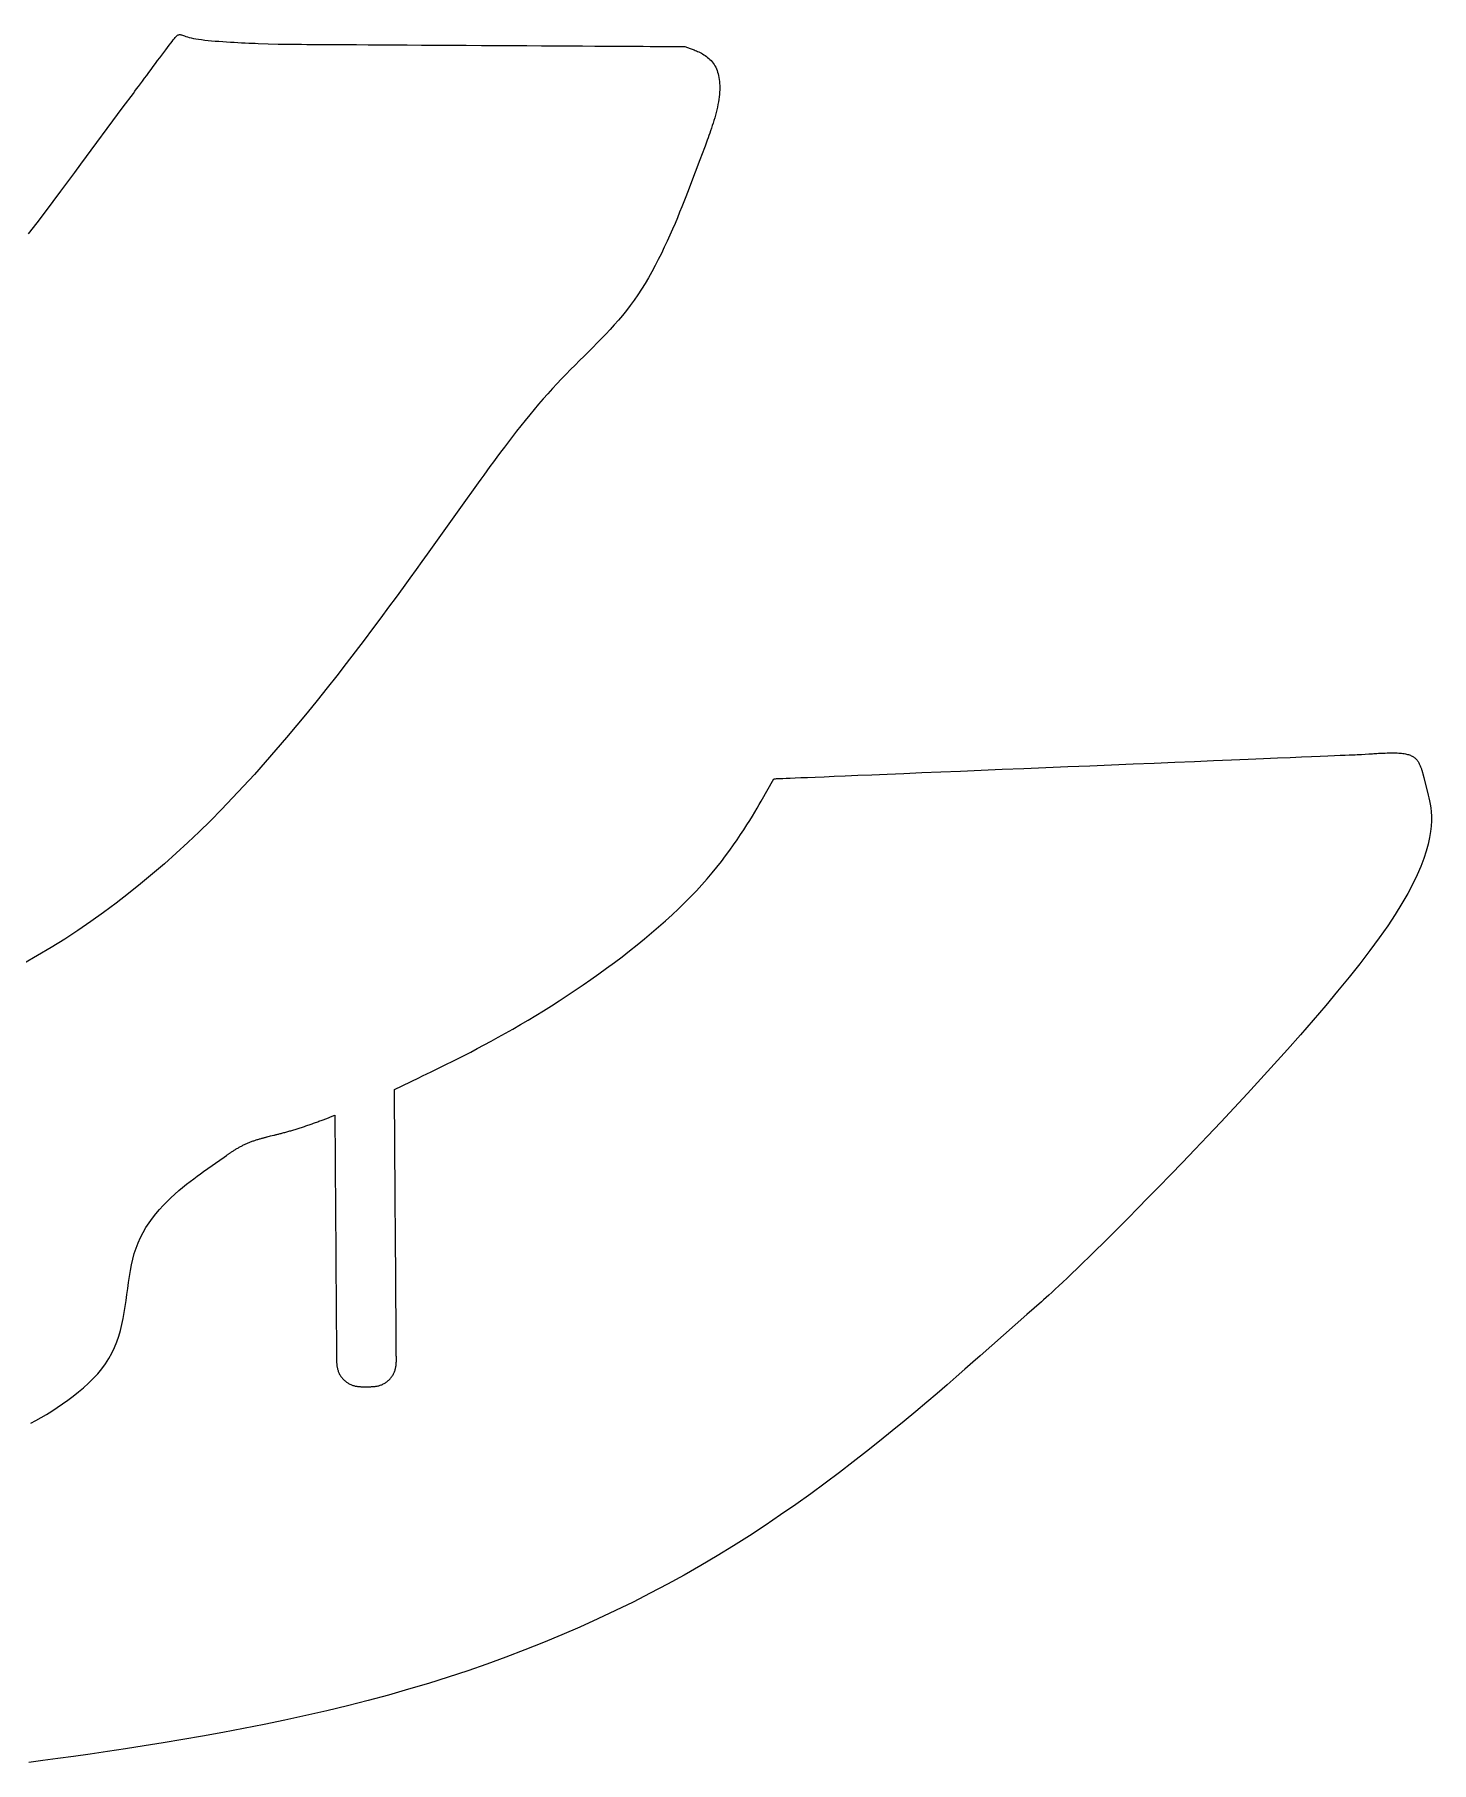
# Model space of a CAD drawing. Header units: millimetres. Extents: x -2745 to -1864, y 90 to 557.
# Drawn here: x -1974.5 to -1864.4, y 392.9 to 529.1 of the extents above; entities that cross this region are included whole.
import ezdxf

# ---------------------------------------------------------------- set-up
doc = ezdxf.new("R2010")
doc.units = ezdxf.units.MM

msp = doc.modelspace()

# ---------------------------------------------------------------- linework, layer by layer
at = {"flags": 128}
for points in [[(-1974.942098, 513.354048), (-1974.273071, 514.23153), (-1973.625552, 515.086584), (-1973.002643, 515.914068), (-1972.407446, 516.70884), (-1971.843064, 517.46576), (-1971.312599, 518.179688), (-1970.819151, 518.845481), (-1967.484282, 523.352437), (-1966.691724, 524.423659), (-1966.56711, 524.592085), (-1966.431884, 524.774827), (-1966.287326, 524.970134), (-1966.134711, 525.176254), (-1965.975318, 525.391436), (-1965.810424, 525.613928), (-1965.641307, 525.841978), (-1965.469244, 526.073834), (-1965.295513, 526.307745), (-1965.121391, 526.541958), (-1964.948156, 526.774723), (-1964.777085, 527.004287), (-1964.609457, 527.228901), (-1964.446547, 527.446809), (-1964.289634, 527.656262), (-1964.139996, 527.855508), (-1963.998909, 528.042795), (-1963.867652, 528.216372), (-1963.747501, 528.374485), (-1963.639735, 528.515386), (-1963.54512, 528.637788), (-1963.462376, 528.742277), (-1963.389712, 528.829908), (-1963.325337, 528.901733), (-1963.267462, 528.958807), (-1963.214295, 529.002182), (-1963.164045, 529.032912), (-1963.114921, 529.052051), (-1963.065132, 529.060653), (-1963.012888, 529.059769), (-1962.956399, 529.050456), (-1962.893873, 529.033764), (-1962.82352, 529.010749), (-1962.743548, 528.982462), (-1962.652167, 528.94996), (-1962.547586, 528.914294), (-1962.428016, 528.876518), (-1962.291662, 528.837685), (-1962.136738, 528.79885), (-1961.96145, 528.761065), (-1961.764662, 528.725198), (-1961.547847, 528.691369), (-1961.313131, 528.659512), (-1961.062641, 528.629564), (-1960.798505, 528.601456), (-1960.522848, 528.575127), (-1960.237798, 528.550506), (-1959.945481, 528.527532), (-1959.648024, 528.506137), (-1959.347553, 528.486257), (-1959.046196, 528.467826), (-1958.746078, 528.450777), (-1958.449328, 528.435046), (-1958.158069, 528.420568), (-1957.874431, 528.407276), (-1957.600541, 528.395104), (-1957.338524, 528.383989), (-1957.090506, 528.373863), (-1956.858614, 528.364663), (-1955.2863, 528.303426), (-1955.285633, 528.303421), (-1955.280958, 528.303394), (-1955.268271, 528.303319), (-1955.243565, 528.303174), (-1955.202832, 528.302934), (-1955.142068, 528.302576), (-1955.057266, 528.302077), (-1954.944419, 528.301412), (-1954.79952, 528.30056), (-1954.618563, 528.299495), (-1954.397542, 528.298194), (-1954.13245, 528.296634), (-1953.819282, 528.29479), (-1953.45403, 528.292641), (-1953.032687, 528.290161), (-1952.551248, 528.287328), (-1952.005708, 528.284116), (-1951.392057, 528.280505), (-1950.706291, 528.276469), (-1949.944403, 528.271984), (-1949.10439, 528.26704), (-1948.192261, 528.261672), (-1947.216029, 528.255926), (-1946.183708, 528.24985), (-1945.103309, 528.243491), (-1943.982846, 528.236896), (-1942.830332, 528.230113), (-1941.65378, 528.223188), (-1940.4612, 528.216168), (-1939.26061, 528.209102), (-1938.060018, 528.202036), (-1936.867439, 528.195016), (-1935.690887, 528.188092), (-1934.538372, 528.181308), (-1933.41791, 528.174713), (-1932.337511, 528.168355), (-1931.305189, 528.162278), (-1930.328958, 528.156533), (-1929.416829, 528.151164), (-1928.576816, 528.14622), (-1927.814928, 528.141736), (-1927.129162, 528.137699), (-1926.515511, 528.134088), (-1925.969971, 528.130878), (-1925.488532, 528.128043), (-1925.067189, 528.125563), (-1924.701937, 528.123414), (-1924.388768, 528.121571), (-1924.123677, 528.12001), (-1923.902656, 528.11871), (-1923.7217, 528.117644), (-1923.576801, 528.116792), (-1923.463953, 528.116127), (-1923.37915, 528.115629), (-1923.318387, 528.11527), (-1923.277654, 528.115031), (-1923.252948, 528.114886), (-1923.240261, 528.11481), (-1923.235587, 528.114783), (-1923.234919, 528.11478), (-1922.804109, 527.960678), (-1922.736354, 527.936381), (-1922.66273, 527.909607), (-1922.583825, 527.880194), (-1922.500234, 527.847979), (-1922.412545, 527.812796), (-1922.321351, 527.774481), (-1922.227243, 527.732873), (-1922.130813, 527.687806), (-1922.032652, 527.639116), (-1921.933352, 527.58664), (-1921.833503, 527.530214), (-1921.733698, 527.469673), (-1921.634527, 527.404855), (-1921.536582, 527.335595), (-1921.440455, 527.261729), (-1921.346737, 527.183094), (-1921.256018, 527.099525), (-1921.168891, 527.010858), (-1921.085948, 526.916931), (-1921.007778, 526.817578), (-1920.934879, 526.712675), (-1920.867362, 526.602255), (-1920.805243, 526.486384), (-1920.748538, 526.365138), (-1920.697264, 526.238583), (-1920.651437, 526.106792), (-1920.611073, 525.969833), (-1920.576188, 525.827779), (-1920.5468, 525.680699), (-1920.522922, 525.528663), (-1920.504573, 525.371743), (-1920.491768, 525.210008), (-1920.484523, 525.043528), (-1920.482854, 524.872375), (-1920.48678, 524.696618), (-1920.496314, 524.516329), (-1920.511472, 524.331577), (-1920.532273, 524.142432), (-1920.558731, 523.948966), (-1920.590863, 523.751248), (-1920.628597, 523.549473), (-1920.671507, 523.34433), (-1920.719078, 523.136632), (-1920.770797, 522.927193), (-1920.82615, 522.716825), (-1920.884621, 522.506341), (-1920.945697, 522.296555), (-1921.008864, 522.088281), (-1921.073608, 521.882331), (-1921.139414, 521.679517), (-1921.205768, 521.480653), (-1921.272157, 521.286553), (-1921.338065, 521.09803), (-1921.402979, 520.915896), (-1921.466383, 520.740964), (-1921.527766, 520.574049), (-1921.58661, 520.415962), (-1921.642405, 520.267518), (-1921.694633, 520.129529), (-1922.049034, 519.197374), (-1922.787199, 517.255834), (-1922.903425, 516.950409), (-1923.030516, 516.618068), (-1923.16826, 516.261016), (-1923.316452, 515.88146), (-1923.474882, 515.481608), (-1923.64334, 515.063663), (-1923.821619, 514.629835), (-1924.009509, 514.182329), (-1924.206802, 513.723351), (-1924.41329, 513.255108), (-1924.628765, 512.779806), (-1924.853015, 512.299651), (-1925.085835, 511.816851), (-1925.327014, 511.333611), (-1925.576343, 510.852138), (-1925.833616, 510.374638), (-1926.098622, 509.903318), (-1926.371152, 509.440386), (-1926.651001, 508.988045), (-1926.937955, 508.548503), (-1927.231787, 508.123381), (-1927.532181, 507.711957), (-1927.838796, 507.312924), (-1928.151294, 506.924975), (-1928.469339, 506.546802), (-1928.792591, 506.177097), (-1929.120712, 505.814554), (-1929.453363, 505.457865), (-1929.790206, 505.105722), (-1930.130903, 504.756818), (-1930.475116, 504.409847), (-1930.822505, 504.0635), (-1931.172733, 503.71647), (-1931.525461, 503.36745), (-1931.880352, 503.015133), (-1932.237066, 502.65821), (-1932.595265, 502.295376), (-1932.954611, 501.925322), (-1933.314766, 501.546741), (-1933.67539, 501.158325), (-1934.036051, 500.75929), (-1934.395933, 500.350932), (-1934.754121, 499.935072), (-1935.109707, 499.513532), (-1935.461778, 499.088129), (-1935.809422, 498.660686), (-1936.151727, 498.23302), (-1936.487782, 497.806954), (-1936.816674, 497.384306), (-1937.137493, 496.966897), (-1937.449325, 496.556547), (-1937.75126, 496.155075), (-1938.042386, 495.764303), (-1938.321791, 495.386049), (-1938.588563, 495.022134), (-1938.841791, 494.674379), (-1939.080562, 494.344601), (-1939.303966, 494.034624), (-1939.511089, 493.746266), (-1940.907905, 491.797395), (-1943.546491, 488.115598), (-1943.961791, 487.536307), (-1944.414999, 486.905348), (-1944.904449, 486.226276), (-1945.428471, 485.50265), (-1945.985396, 484.738026), (-1946.573554, 483.935962), (-1947.191278, 483.100016), (-1947.836898, 482.233745), (-1948.508745, 481.340706), (-1949.20515, 480.424458), (-1949.924445, 479.488557), (-1950.664959, 478.53656), (-1951.425026, 477.572025), (-1952.202975, 476.59851), (-1952.997136, 475.619572), (-1953.805843, 474.638768), (-1954.627425, 473.659657), (-1955.460214, 472.685794), (-1956.30254, 471.720738), (-1957.152736, 470.768046), (-1958.00953, 469.830708), (-1958.873257, 468.909447), (-1959.74465, 468.004416), (-1960.624438, 467.115768), (-1961.513357, 466.243659), (-1962.412139, 465.388244), (-1963.321514, 464.549675), (-1964.242217, 463.728109), (-1965.17498, 462.923698), (-1966.120535, 462.136597), (-1967.079614, 461.366961), (-1968.05295, 460.614944), (-1969.041277, 459.880698), (-1970.045325, 459.164381), (-1971.065828, 458.466145), (-1972.103518, 457.786145), (-1973.159128, 457.124535), (-1974.23339, 456.481471), (-1975.327037, 455.857104)], [(-1974.758247, 419.639369), (-1974.366922, 419.857219), (-1973.962009, 420.089322), (-1973.546625, 420.335499), (-1973.123884, 420.595573), (-1972.696906, 420.869362), (-1972.268806, 421.156689), (-1971.842702, 421.457374), (-1971.42171, 421.771237), (-1971.008948, 422.0981), (-1970.607532, 422.437783), (-1970.220579, 422.790107), (-1969.851206, 423.154893), (-1969.502529, 423.531963), (-1969.177667, 423.921136), (-1968.879734, 424.322233), (-1968.611849, 424.735075), (-1968.376124, 425.159318), (-1968.170646, 425.59396), (-1967.992501, 426.037829), (-1967.838771, 426.489759), (-1967.706542, 426.948579), (-1967.592896, 427.413123), (-1967.494918, 427.882219), (-1967.409691, 428.354701), (-1967.3343, 428.8294), (-1967.265828, 429.305145), (-1967.201359, 429.780771), (-1967.137978, 430.255105), (-1967.072767, 430.726982), (-1967.002811, 431.195231), (-1966.925193, 431.658685), (-1966.836999, 432.116173), (-1966.735311, 432.566528), (-1966.617213, 433.008581), (-1966.47979, 433.441163), (-1966.320125, 433.863105), (-1966.136173, 434.273409), (-1965.92938, 434.671749), (-1965.702062, 435.057971), (-1965.456534, 435.431919), (-1965.195113, 435.793439), (-1964.920115, 436.142376), (-1964.633858, 436.478576), (-1964.338655, 436.801882), (-1964.036825, 437.11214), (-1963.730682, 437.409195), (-1963.422545, 437.692893), (-1963.114728, 437.963077), (-1962.809548, 438.219594), (-1962.509321, 438.462288), (-1962.216363, 438.691004), (-1961.932991, 438.905587), (-1961.661522, 439.105884), (-1961.40427, 439.291737), (-1961.163553, 439.462992), (-1959.530559, 440.613329), (-1959.34782, 440.741957), (-1959.319059, 440.762195), (-1959.287678, 440.784239), (-1959.253801, 440.807964), (-1959.217548, 440.833248), (-1959.179041, 440.859965), (-1959.138403, 440.887991), (-1959.095756, 440.917204), (-1959.051221, 440.947479), (-1959.004919, 440.978692), (-1958.956974, 441.010718), (-1958.907507, 441.043436), (-1958.856641, 441.076719), (-1958.804495, 441.110446), (-1958.751193, 441.144491), (-1958.696858, 441.178729), (-1958.641609, 441.21304), (-1958.58557, 441.247297), (-1958.528863, 441.281376), (-1958.471608, 441.315155), (-1958.413929, 441.348509), (-1958.355927, 441.381334), (-1958.297622, 441.413612), (-1958.239014, 441.44534), (-1958.180103, 441.47652), (-1958.120888, 441.507151), (-1958.061371, 441.537236), (-1958.001552, 441.566772), (-1957.941429, 441.59576), (-1957.881003, 441.624201), (-1957.820274, 441.652093), (-1957.759242, 441.679439), (-1957.697907, 441.706238), (-1957.63627, 441.732489), (-1957.574328, 441.758194), (-1957.512084, 441.783352), (-1957.449537, 441.807964), (-1957.386687, 441.832029), (-1957.323533, 441.855548), (-1957.260077, 441.878521), (-1957.196317, 441.900948), (-1957.132285, 441.922827), (-1957.068132, 441.944145), (-1957.004042, 441.96489), (-1956.940195, 441.985045), (-1956.876775, 442.004595), (-1956.813964, 442.023529), (-1956.751946, 442.04183), (-1956.690902, 442.059484), (-1956.631016, 442.076477), (-1956.572468, 442.092793), (-1956.515443, 442.10842), (-1956.460122, 442.123341), (-1956.406688, 442.137544), (-1956.355324, 442.151013), (-1956.306212, 442.163733), (-1956.259535, 442.175691), (-1956.215473, 442.186872), (-1956.174212, 442.197262), (-1956.135933, 442.206845), (-1955.877678, 442.271264), (-1955.61566, 442.3365), (-1955.574421, 442.34677), (-1955.529434, 442.35799), (-1955.480876, 442.37013), (-1955.428928, 442.383164), (-1955.373772, 442.397061), (-1955.315586, 442.411792), (-1955.254551, 442.42733), (-1955.190848, 442.443645), (-1955.124656, 442.460709), (-1955.056156, 442.478492), (-1954.985528, 442.496967), (-1954.912953, 442.516104), (-1954.83861, 442.535875), (-1954.762679, 442.556251), (-1954.685343, 442.577204), (-1954.606779, 442.598704), (-1954.527168, 442.620722), (-1954.446691, 442.64323), (-1954.365528, 442.6662), (-1954.283859, 442.689603), (-1954.201836, 442.713414), (-1954.119493, 442.737625), (-1954.036835, 442.762234), (-1953.95387, 442.787239), (-1953.8706, 442.812635), (-1953.787034, 442.838419), (-1953.703175, 442.864588), (-1953.619031, 442.891141), (-1953.534607, 442.918073), (-1953.449909, 442.945382), (-1953.364941, 442.973064), (-1953.27971, 443.001117), (-1953.194221, 443.029536), (-1953.108481, 443.058322), (-1953.022493, 443.087467), (-1952.936266, 443.116972), (-1952.849803, 443.146831), (-1952.763111, 443.177042), (-1952.676195, 443.207603), (-1952.589062, 443.238511), (-1952.501754, 443.269744), (-1952.414468, 443.301217), (-1952.327437, 443.332826), (-1952.240896, 443.364469), (-1952.155079, 443.396041), (-1952.07022, 443.427438), (-1951.986553, 443.458559), (-1951.904311, 443.489298), (-1951.82373, 443.519553), (-1951.745042, 443.549221), (-1951.668482, 443.578196), (-1951.594284, 443.606378), (-1951.522683, 443.633662), (-1951.453911, 443.659943), (-1951.388203, 443.68512), (-1951.325794, 443.70909), (-1951.266916, 443.731746), (-1951.211805, 443.752987), (-1951.160693, 443.772711), (-1950.815936, 443.905847), (-1950.815933, 443.90545), (-1950.815913, 443.902674), (-1950.81586, 443.89514), (-1950.815757, 443.880466), (-1950.815587, 443.856276), (-1950.815333, 443.820188), (-1950.814979, 443.769824), (-1950.814507, 443.702804), (-1950.813901, 443.61675), (-1950.813144, 443.50928), (-1950.812221, 443.378017), (-1950.811113, 443.22058), (-1950.809804, 443.03459), (-1950.808277, 442.817669), (-1950.806516, 442.567435), (-1950.804503, 442.28151), (-1950.802223, 441.957516), (-1950.799659, 441.59307), (-1950.796793, 441.185796), (-1950.793608, 440.733314), (-1950.790096, 440.234434), (-1950.786284, 439.692723), (-1950.782204, 439.112943), (-1950.777889, 438.499851), (-1950.773373, 437.858207), (-1950.768689, 437.192768), (-1950.763872, 436.508294), (-1950.758954, 435.809543), (-1950.75397, 435.101275), (-1950.748951, 434.388249), (-1950.743933, 433.675222), (-1950.738948, 432.966954), (-1950.734031, 432.268204), (-1950.729213, 431.58373), (-1950.72453, 430.918291), (-1950.720014, 430.276646), (-1950.7157, 429.663554), (-1950.711618, 429.083774), (-1950.707806, 428.542064), (-1950.704295, 428.043183), (-1950.701111, 427.590701), (-1950.698244, 427.183427), (-1950.695679, 426.818983), (-1950.693399, 426.494987), (-1950.691387, 426.209063), (-1950.689625, 425.95883), (-1950.688098, 425.741907), (-1950.68679, 425.555917), (-1950.685682, 425.39848), (-1950.684758, 425.267218), (-1950.684002, 425.159747), (-1950.683396, 425.073693), (-1950.682925, 425.006673), (-1950.68257, 424.956309), (-1950.682316, 424.920221), (-1950.682146, 424.896031), (-1950.682042, 424.881357), (-1950.681989, 424.873823), (-1950.68197, 424.871047), (-1950.681967, 424.870651), (-1950.68032, 424.653132), (-1950.68004, 424.618906), (-1950.679602, 424.58161), (-1950.678879, 424.541438), (-1950.677738, 424.498586), (-1950.676049, 424.453245), (-1950.673681, 424.405611), (-1950.670502, 424.355876), (-1950.666382, 424.304235), (-1950.66119, 424.250881), (-1950.654796, 424.196008), (-1950.647067, 424.139811), (-1950.637873, 424.082482), (-1950.627084, 424.024214), (-1950.614567, 423.965203), (-1950.600193, 423.905641), (-1950.583831, 423.845723), (-1950.565349, 423.785643), (-1950.544617, 423.725594), (-1950.521504, 423.665769), (-1950.495878, 423.606363), (-1950.467648, 423.547554), (-1950.436878, 423.489461), (-1950.403673, 423.432186), (-1950.368135, 423.375832), (-1950.330367, 423.320503), (-1950.290475, 423.266301), (-1950.24856, 423.21333), (-1950.204726, 423.161692), (-1950.159077, 423.111492), (-1950.111716, 423.062831), (-1950.062748, 423.015812), (-1950.012275, 422.97054), (-1949.960401, 422.927115), (-1949.907229, 422.885643), (-1949.852864, 422.846225), (-1949.797407, 422.808965), (-1949.740964, 422.773967), (-1949.683638, 422.741332), (-1949.625531, 422.711163), (-1949.566747, 422.683566), (-1949.507406, 422.658601), (-1949.447681, 422.636175), (-1949.387766, 422.616152), (-1949.327849, 422.598397), (-1949.268122, 422.582777), (-1949.208775, 422.569156), (-1949.150001, 422.557399), (-1949.091987, 422.547372), (-1949.034926, 422.53894), (-1948.979008, 422.531967), (-1948.924424, 422.526319), (-1948.871365, 422.521862), (-1948.820021, 422.518461), (-1948.770584, 422.515981), (-1948.723243, 422.514287), (-1948.678188, 422.513243), (-1948.635613, 422.512718), (-1948.595706, 422.512573), (-1948.558659, 422.512675), (-1948.308605, 422.514395), (-1948.092544, 422.515941), (-1948.058547, 422.516207), (-1948.021501, 422.516628), (-1947.981599, 422.517336), (-1947.939034, 422.518464), (-1947.894, 422.520143), (-1947.846686, 422.522508), (-1947.797288, 422.525687), (-1947.745997, 422.529815), (-1947.693004, 422.535023), (-1947.638505, 422.541444), (-1947.58269, 422.549209), (-1947.525753, 422.558452), (-1947.467886, 422.569302), (-1947.409281, 422.581894), (-1947.350132, 422.59636), (-1947.29063, 422.61283), (-1947.230969, 422.631438), (-1947.171341, 422.652316), (-1947.111938, 422.675595), (-1947.052953, 422.701408), (-1946.994564, 422.729848), (-1946.936888, 422.760849), (-1946.880027, 422.794307), (-1946.824081, 422.830117), (-1946.769157, 422.868174), (-1946.715353, 422.908374), (-1946.662771, 422.950612), (-1946.611516, 422.994784), (-1946.561689, 423.040784), (-1946.513392, 423.088508), (-1946.466725, 423.137852), (-1946.421794, 423.188711), (-1946.378698, 423.240979), (-1946.337541, 423.294553), (-1946.298424, 423.349328), (-1946.261449, 423.405199), (-1946.226719, 423.462061), (-1946.194336, 423.51981), (-1946.164402, 423.578342), (-1946.137019, 423.63755), (-1946.11225, 423.697317), (-1946.089999, 423.757465), (-1946.070135, 423.817803), (-1946.052522, 423.878137), (-1946.037028, 423.938278), (-1946.023517, 423.998033), (-1946.011857, 424.05721), (-1946.001912, 424.115618), (-1945.993551, 424.173064), (-1945.98664, 424.229358), (-1945.981043, 424.284307), (-1945.976627, 424.33772), (-1945.973258, 424.389404), (-1945.970804, 424.439169), (-1945.969129, 424.486823), (-1945.968101, 424.532172), (-1945.967584, 424.575027), (-1945.967447, 424.615196), (-1945.967554, 424.652484), (-1945.969298, 424.904172), (-1945.969301, 424.90461), (-1945.969323, 424.907678), (-1945.969381, 424.916006), (-1945.969496, 424.932224), (-1945.969684, 424.95896), (-1945.969965, 424.998846), (-1945.970358, 425.054511), (-1945.97088, 425.128585), (-1945.97155, 425.223697), (-1945.972387, 425.342478), (-1945.97341, 425.487558), (-1945.974636, 425.661565), (-1945.976085, 425.867131), (-1945.977775, 426.106885), (-1945.979724, 426.383456), (-1945.981951, 426.699475), (-1945.984475, 427.057571), (-1945.987314, 427.460374), (-1945.990487, 427.910516), (-1945.994012, 428.410624), (-1945.997898, 428.962012), (-1946.002118, 429.560739), (-1946.006634, 430.201543), (-1946.01141, 430.879165), (-1946.016408, 431.588345), (-1946.021592, 432.323822), (-1946.026924, 433.080339), (-1946.032367, 433.852635), (-1946.037884, 434.635451), (-1946.043438, 435.423526), (-1946.048993, 436.211601), (-1946.05451, 436.994416), (-1946.059954, 437.766711), (-1946.065285, 438.523228), (-1946.070469, 439.258707), (-1946.075467, 439.967886), (-1946.080243, 440.645508), (-1946.08476, 441.286312), (-1946.08898, 441.885038), (-1946.092866, 442.436428), (-1946.096391, 442.936536), (-1946.099563, 443.386676), (-1946.102402, 443.789479), (-1946.104926, 444.147576), (-1946.107153, 444.463595), (-1946.109103, 444.740166), (-1946.110793, 444.97992), (-1946.112241, 445.185486), (-1946.113468, 445.359493), (-1946.11449, 445.504573), (-1946.115327, 445.623354), (-1946.115998, 445.718466), (-1946.11652, 445.79254), (-1946.116912, 445.848204), (-1946.117193, 445.888091), (-1946.117382, 445.914828), (-1946.117495, 445.931044), (-1946.117555, 445.939372), (-1946.117576, 445.942441), (-1946.117579, 445.942879), (-1944.207398, 446.855601), (-1943.906747, 446.999331), (-1943.578657, 447.156608), (-1943.224345, 447.32729), (-1942.845022, 447.511233), (-1942.441905, 447.708294), (-1942.016208, 447.918331), (-1941.569145, 448.141199), (-1941.10193, 448.376755), (-1940.615779, 448.624857), (-1940.111905, 448.885362), (-1939.591523, 449.158125), (-1939.055849, 449.443004), (-1938.506095, 449.739855), (-1937.943477, 450.048537), (-1937.369209, 450.368905), (-1936.784506, 450.700816), (-1936.190582, 451.044127), (-1935.588651, 451.398694), (-1934.979928, 451.764375), (-1934.365627, 452.141026), (-1933.746964, 452.528426), (-1933.125153, 452.926036), (-1932.501408, 453.333237), (-1931.876943, 453.74941), (-1931.252976, 454.173939), (-1930.630717, 454.606206), (-1930.011385, 455.045592), (-1929.396192, 455.491479), (-1928.786353, 455.943249), (-1928.183084, 456.400286), (-1927.587598, 456.861969), (-1927.001112, 457.327682), (-1926.424838, 457.796808), (-1925.859993, 458.268726), (-1925.307789, 458.74282), (-1924.769443, 459.218472), (-1924.24617, 459.695062), (-1923.739182, 460.171976), (-1923.249696, 460.648592), (-1922.778926, 461.124294), (-1922.327827, 461.598388), (-1921.896317, 462.069878), (-1921.484053, 462.537689), (-1921.090693, 463.000751), (-1920.715893, 463.457989), (-1920.359314, 463.908332), (-1920.020611, 464.350706), (-1919.699443, 464.78404), (-1919.395467, 465.207259), (-1919.108342, 465.619292), (-1918.837724, 466.019067), (-1918.583272, 466.40551), (-1918.344644, 466.777547), (-1918.121496, 467.134109), (-1917.913487, 467.47412), (-1917.720274, 467.796509), (-1917.541515, 468.100202), (-1917.376869, 468.384128), (-1917.225992, 468.647214), (-1916.216208, 470.420774), (-1916.215243, 470.420814), (-1916.208491, 470.421093), (-1916.190165, 470.421851), (-1916.154475, 470.423327), (-1916.095635, 470.42576), (-1916.007859, 470.429389), (-1915.885357, 470.434455), (-1915.722343, 470.441195), (-1915.513029, 470.44985), (-1915.251627, 470.460658), (-1914.932352, 470.473859), (-1914.549414, 470.489694), (-1914.097025, 470.508399), (-1913.5694, 470.530216), (-1912.960751, 470.555383), (-1912.265288, 470.584139), (-1911.477226, 470.616724), (-1910.590777, 470.653377), (-1909.600154, 470.694337), (-1908.499568, 470.739845), (-1907.286126, 470.790019), (-1905.96851, 470.844501), (-1904.558294, 470.90281), (-1903.067053, 470.964471), (-1901.506362, 471.029003), (-1899.887798, 471.095928), (-1898.222933, 471.164768), (-1896.523342, 471.235043), (-1894.800602, 471.306276), (-1893.066288, 471.377987), (-1891.331973, 471.449698), (-1889.609233, 471.52093), (-1887.909643, 471.591206), (-1886.244778, 471.660046), (-1884.626213, 471.726971), (-1883.065522, 471.791502), (-1881.574281, 471.853164), (-1880.164065, 471.911473), (-1878.84645, 471.965955), (-1877.633008, 472.016129), (-1876.532421, 472.061636), (-1875.541798, 472.102597), (-1874.655349, 472.13925), (-1873.867287, 472.171836), (-1873.171825, 472.200592), (-1872.563175, 472.225758), (-1872.03555, 472.247575), (-1871.583162, 472.26628), (-1871.200224, 472.282114), (-1870.880948, 472.295316), (-1870.619546, 472.306124), (-1870.410233, 472.314779), (-1870.247218, 472.321519), (-1870.124716, 472.326584), (-1870.03694, 472.330214), (-1869.978101, 472.332647), (-1869.942411, 472.334123), (-1869.924084, 472.334881), (-1869.917333, 472.335159), (-1869.916367, 472.3352), (-1869.343638, 472.37576), (-1869.253554, 472.382125), (-1869.1556, 472.388962), (-1869.050496, 472.396132), (-1868.938963, 472.403499), (-1868.821722, 472.410926), (-1868.699496, 472.418275), (-1868.573003, 472.425409), (-1868.442965, 472.432193), (-1868.310103, 472.438485), (-1868.175138, 472.444152), (-1868.03879, 472.449055), (-1867.90178, 472.453058), (-1867.764828, 472.456021), (-1867.628657, 472.45781), (-1867.493987, 472.458287), (-1867.361538, 472.457314), (-1867.232031, 472.454754), (-1867.106188, 472.450469), (-1866.984729, 472.444324), (-1866.868375, 472.43618), (-1866.757693, 472.425924), (-1866.652639, 472.413532), (-1866.553013, 472.399009), (-1866.458618, 472.382355), (-1866.369255, 472.363572), (-1866.284726, 472.34266), (-1866.204833, 472.319623), (-1866.129376, 472.294461), (-1866.058157, 472.267175), (-1865.99098, 472.237768), (-1865.927644, 472.206241), (-1865.867951, 472.172595), (-1865.811704, 472.136833), (-1865.758703, 472.098955), (-1865.708751, 472.058964), (-1865.661649, 472.016861), (-1865.617198, 471.972646), (-1865.5752, 471.926323), (-1865.535458, 471.877893), (-1865.497771, 471.827356), (-1865.461967, 471.774764), (-1865.427975, 471.720353), (-1865.395745, 471.664412), (-1865.365231, 471.607227), (-1865.336384, 471.549084), (-1865.309158, 471.490272), (-1865.283504, 471.431075), (-1865.259376, 471.371782), (-1865.236725, 471.312679), (-1865.215504, 471.254053), (-1865.195667, 471.196191), (-1865.177164, 471.139378), (-1865.159949, 471.083904), (-1865.143974, 471.030053), (-1865.129191, 470.978113), (-1865.115554, 470.928371), (-1865.103013, 470.881113), (-1865.091522, 470.836627), (-1865.081033, 470.795198), (-1865.011019, 470.515007), (-1864.666589, 469.13622), (-1864.612997, 468.918807), (-1864.558176, 468.679186), (-1864.506061, 468.415828), (-1864.460589, 468.127209), (-1864.425696, 467.8118), (-1864.40532, 467.468078), (-1864.403396, 467.094512), (-1864.423862, 466.689578), (-1864.470653, 466.251747), (-1864.547706, 465.779495), (-1864.658959, 465.271294), (-1864.808346, 464.725616), (-1864.999806, 464.140937), (-1865.237273, 463.515728), (-1865.524685, 462.848463), (-1865.865979, 462.137615), (-1866.26509, 461.381659), (-1866.725955, 460.579065), (-1867.252512, 459.72831), (-1867.848696, 458.827864), (-1868.516729, 457.877372), (-1869.251978, 456.881159), (-1870.04809, 455.844718), (-1870.898719, 454.773546), (-1871.797514, 453.673134), (-1872.738126, 452.548979), (-1873.714205, 451.406576), (-1874.719403, 450.251417), (-1875.747369, 449.088999), (-1876.791755, 447.924815), (-1877.84621, 446.764361), (-1878.904386, 445.61313), (-1879.959934, 444.476618), (-1881.006502, 443.360318), (-1882.037743, 442.269726), (-1883.047307, 441.210335), (-1884.028844, 440.187641), (-1884.976006, 439.207138), (-1885.882442, 438.274321), (-1886.741804, 437.394683), (-1887.54912, 436.572426), (-1888.304934, 435.806572), (-1889.011171, 435.094845), (-1889.66975, 434.434977), (-1890.282595, 433.824693), (-1890.851629, 433.26172), (-1891.378774, 432.743788), (-1891.865952, 432.268621), (-1892.315087, 431.833948), (-1892.728101, 431.437498), (-1893.106916, 431.076997), (-1893.453455, 430.750171), (-1893.769639, 430.454751), (-1894.057393, 430.188461), (-1894.318639, 429.94903), (-1894.555298, 429.734185), (-1894.769294, 429.541654), (-1894.962549, 429.369165), (-1895.136985, 429.214443), (-1896.292749, 428.193654), (-1899.958019, 424.957232), (-1900.53498, 424.44805), (-1901.165014, 423.893644), (-1901.846211, 423.297337), (-1902.576664, 422.662451), (-1903.354466, 421.99231), (-1904.177707, 421.290236), (-1905.044482, 420.559552), (-1905.952882, 419.803581), (-1906.901, 419.025645), (-1907.886927, 418.229067), (-1908.908758, 417.417168), (-1909.964582, 416.593274), (-1911.052493, 415.760706), (-1912.170585, 414.922786), (-1913.316947, 414.082837), (-1914.489672, 413.244183), (-1915.686855, 412.410145), (-1916.906586, 411.584046), (-1918.146958, 410.769211), (-1919.406062, 409.968959), (-1920.682319, 409.186071), (-1921.975455, 408.421146), (-1923.285522, 407.674243), (-1924.612573, 406.945415), (-1925.956662, 406.234722), (-1927.317841, 405.542218), (-1928.696165, 404.86796), (-1930.091685, 404.212005), (-1931.504454, 403.574409), (-1932.934527, 402.955229), (-1934.381955, 402.354521), (-1935.846791, 401.772341), (-1937.329089, 401.208747), (-1938.828902, 400.663793), (-1940.346284, 400.137538), (-1941.881285, 399.630038), (-1943.433961, 399.141348), (-1945.004363, 398.671525), (-1946.592545, 398.220626), (-1948.19856, 397.788707), (-1949.821556, 397.375754), (-1951.457058, 396.981466), (-1953.09969, 396.60547), (-1954.744071, 396.247397), (-1956.384822, 395.906873), (-1958.016565, 395.583527), (-1959.633921, 395.276988), (-1961.231511, 394.986883), (-1962.803957, 394.712841), (-1964.34588, 394.454491), (-1965.8519, 394.211459), (-1967.316638, 393.983375), (-1968.734718, 393.769867), (-1970.100758, 393.570564), (-1971.409381, 393.385093), (-1972.655207, 393.213082), (-1973.832859, 393.054161), (-1974.936956, 392.907957)]]:
    msp.add_lwpolyline(points, dxfattribs=at)

doc.saveas('drawing.dxf')
